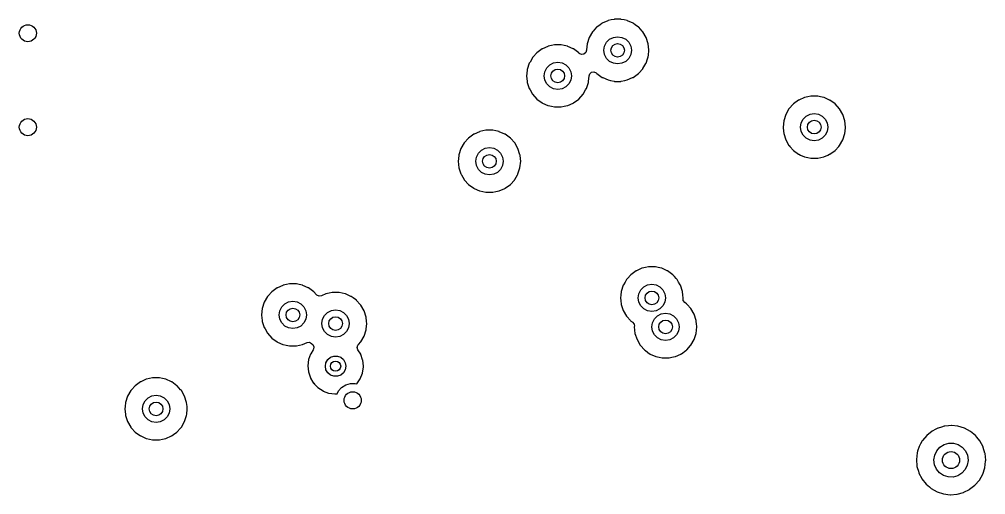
# Model space of a CAD drawing. Extents: x 1.86 to 8.44, y -4.92 to -0.87.
# Drawn here: x 5.522 to 6.634, y -3.623 to -3.074 of the extents above; entities that cross this region are included whole.
import ezdxf

# ---------------------------------------------------------------- set-up
doc = ezdxf.new("R2010")
doc.units = 0
doc.header["$MEASUREMENT"] = 0
doc.layers.add('BLACK', color=7, linetype='CONTINUOUS')

msp = doc.modelspace()

# ---------------------------------------------------------------- linework, layer by layer
at = {"layer": 'BLACK', "linetype": 'CONTINUOUS'}
for p, q in [((6.19047, -3.08067), (6.18656, -3.08351)), ((6.19244, -3.07924), (6.19047, -3.08067)), ((6.19265, -3.07909), (6.19244, -3.07924)), ((6.19244, -3.07924), (6.19244, -3.07924)), ((6.19288, -3.07898), (6.19265, -3.07909)), ((6.19928, -3.07614), (6.19288, -3.07898)), ((6.19288, -3.07898), (6.19288, -3.07898)), ((6.19952, -3.07603), (6.19928, -3.07614)), ((6.19928, -3.07614), (6.19928, -3.07614)), ((6.20321, -3.07525), (6.19952, -3.07603)), ((6.20662, -3.07452), (6.20321, -3.07525)), ((6.20687, -3.07447), (6.20662, -3.07452)), ((6.20662, -3.07452), (6.20662, -3.07452)), ((6.21439, -3.07447), (6.20687, -3.07447)), ((6.21464, -3.07452), (6.21439, -3.07447)), ((6.21805, -3.07525), (6.21464, -3.07452)), ((6.21464, -3.07452), (6.21464, -3.07452)), ((6.22174, -3.07603), (6.21805, -3.07525)), ((6.22198, -3.07614), (6.22174, -3.07603)), ((6.22837, -3.07898), (6.22198, -3.07614)), ((6.22198, -3.07614), (6.22198, -3.07614)), ((6.22861, -3.07909), (6.22837, -3.07898)), ((6.22837, -3.07898), (6.22837, -3.07898)), ((6.22882, -3.07924), (6.22861, -3.07909)), ((6.23079, -3.08067), (6.22882, -3.07924)), ((6.22882, -3.07924), (6.22882, -3.07924)), ((6.23469, -3.08351), (6.23079, -3.08067)), ((6.18153, -3.0891), (6.17777, -3.09561)), ((6.18235, -3.08819), (6.18153, -3.0891)), ((6.18639, -3.0837), (6.18235, -3.08819)), ((6.18656, -3.08351), (6.18639, -3.0837)), ((6.18639, -3.0837), (6.18639, -3.0837)), ((6.23487, -3.0837), (6.23469, -3.08351)), ((6.23891, -3.08819), (6.23487, -3.0837)), ((6.23487, -3.0837), (6.23487, -3.0837)), ((6.23973, -3.0891), (6.23891, -3.08819)), ((6.24349, -3.09561), (6.23973, -3.0891)), ((6.13772, -3.10405), (6.1343, -3.10478)), ((6.13797, -3.104), (6.13772, -3.10405)), ((6.13772, -3.10405), (6.13772, -3.10405)), ((6.14549, -3.104), (6.13797, -3.104)), ((6.14575, -3.10405), (6.14549, -3.104)), ((6.14917, -3.10478), (6.14575, -3.10405)), ((6.14575, -3.10405), (6.14575, -3.10405)), ((6.17542, -3.10302), (6.17515, -3.10567)), ((6.17545, -3.10276), (6.17542, -3.10302)), ((6.17542, -3.10302), (6.17542, -3.10302)), ((6.17777, -3.09561), (6.17545, -3.10276)), ((6.19565, -3.10537), (6.19789, -3.10098)), ((6.19789, -3.10098), (6.20137, -3.0975)), ((6.20137, -3.0975), (6.20576, -3.09526)), ((6.20576, -3.09526), (6.21063, -3.09449)), ((6.21063, -3.09449), (6.2155, -3.09526)), ((6.2155, -3.09526), (6.21989, -3.0975)), ((6.21989, -3.0975), (6.22337, -3.10098)), ((6.22337, -3.10098), (6.22561, -3.10537)), ((6.24581, -3.10276), (6.24349, -3.09561)), ((6.24584, -3.10302), (6.24581, -3.10276)), ((6.24611, -3.10567), (6.24584, -3.10302)), ((6.24584, -3.10302), (6.24584, -3.10302)), ((6.11749, -3.11323), (6.11346, -3.11771)), ((6.11767, -3.11304), (6.11749, -3.11323)), ((6.11749, -3.11323), (6.11749, -3.11323)), ((6.12375, -3.10862), (6.11767, -3.11304)), ((6.12399, -3.10851), (6.12375, -3.10862)), ((6.13038, -3.10567), (6.12399, -3.10851)), ((6.12399, -3.10851), (6.12399, -3.10851)), ((6.13062, -3.10556), (6.13038, -3.10567)), ((6.13038, -3.10567), (6.13038, -3.10567)), ((6.1343, -3.10478), (6.13062, -3.10556)), ((6.15285, -3.10556), (6.14917, -3.10478)), ((6.15308, -3.10567), (6.15285, -3.10556)), ((6.15948, -3.10851), (6.15308, -3.10567)), ((6.15308, -3.10567), (6.15308, -3.10567)), ((6.15971, -3.10862), (6.15948, -3.10851)), ((6.15948, -3.10851), (6.15948, -3.10851)), ((6.1658, -3.11304), (6.15971, -3.10862)), ((6.16605, -3.11331), (6.1658, -3.11304)), ((6.16648, -3.11374), (6.16605, -3.11331)), ((6.16903, -3.1149), (6.16648, -3.11374)), ((6.17179, -3.11451), (6.16903, -3.1149)), ((6.1739, -3.11267), (6.17179, -3.11451)), ((6.17462, -3.11023), (6.1739, -3.11267)), ((6.17467, -3.11024), (6.17462, -3.11023)), ((6.17515, -3.10567), (6.17467, -3.11024)), ((6.19488, -3.11024), (6.19565, -3.10537)), ((6.19565, -3.1151), (6.19488, -3.11024)), ((6.19789, -3.11949), (6.19565, -3.1151)), ((6.22561, -3.1151), (6.22337, -3.11949)), ((6.22561, -3.10537), (6.22638, -3.11024)), ((6.22638, -3.11024), (6.22561, -3.1151)), ((6.24599, -3.11599), (6.24657, -3.11049)), ((6.24659, -3.11024), (6.24611, -3.10567)), ((6.24657, -3.11049), (6.24659, -3.11024)), ((6.10888, -3.12514), (6.10655, -3.13229)), ((6.10969, -3.12374), (6.10888, -3.12514)), ((6.11165, -3.12034), (6.10969, -3.12374)), ((6.11264, -3.11862), (6.11165, -3.12034)), ((6.11346, -3.11771), (6.11264, -3.11862)), ((6.13248, -3.12702), (6.13687, -3.12479)), ((6.13687, -3.12479), (6.14173, -3.12402)), ((6.14173, -3.12402), (6.1466, -3.12479)), ((6.1466, -3.12479), (6.15099, -3.12702)), ((6.20137, -3.12298), (6.19789, -3.11949)), ((6.20576, -3.12521), (6.20137, -3.12298)), ((6.21063, -3.12598), (6.20576, -3.12521)), ((6.2155, -3.12521), (6.21063, -3.12598)), ((6.21989, -3.12298), (6.2155, -3.12521)), ((6.22337, -3.11949), (6.21989, -3.12298)), ((6.23973, -3.13138), (6.24319, -3.12538)), ((6.24319, -3.12538), (6.24336, -3.12509)), ((6.24336, -3.12509), (6.24349, -3.12486)), ((6.24336, -3.12509), (6.24336, -3.12509)), ((6.24349, -3.12486), (6.24504, -3.12008)), ((6.24504, -3.12008), (6.24581, -3.11771)), ((6.24581, -3.11771), (6.24599, -3.11599)), ((6.10608, -3.13677), (6.10577, -3.13976)), ((6.10653, -3.13254), (6.10608, -3.13677)), ((6.10655, -3.13229), (6.10653, -3.13254)), ((6.10653, -3.13254), (6.10653, -3.13254)), ((6.12598, -3.13976), (6.12676, -3.1349)), ((6.12676, -3.1349), (6.12899, -3.13051)), ((6.12899, -3.13051), (6.13248, -3.12702)), ((6.15099, -3.12702), (6.15447, -3.13051)), ((6.15447, -3.13051), (6.15671, -3.1349)), ((6.15671, -3.1349), (6.15748, -3.13976)), ((6.17774, -3.13977), (6.17846, -3.13733)), ((6.17846, -3.13733), (6.18057, -3.13549)), ((6.18057, -3.13549), (6.18334, -3.1351)), ((6.18334, -3.1351), (6.18588, -3.13626)), ((6.18588, -3.13626), (6.18632, -3.13669)), ((6.18632, -3.13669), (6.18656, -3.13696)), ((6.18656, -3.13696), (6.19265, -3.14138)), ((6.22861, -3.14138), (6.23469, -3.13696)), ((6.23469, -3.13696), (6.23494, -3.13669)), ((6.23494, -3.13669), (6.23955, -3.13157)), ((6.23955, -3.13157), (6.23973, -3.13138)), ((6.23955, -3.13157), (6.23955, -3.13157)), ((6.10577, -3.13976), (6.10579, -3.14002)), ((6.10579, -3.14002), (6.10642, -3.14595)), ((6.10642, -3.14595), (6.10655, -3.14724)), ((6.10655, -3.14724), (6.10888, -3.15439)), ((6.12676, -3.14463), (6.12598, -3.13976)), ((6.12899, -3.14902), (6.12676, -3.14463)), ((6.13248, -3.1525), (6.12899, -3.14902)), ((6.15447, -3.14902), (6.15099, -3.1525)), ((6.15671, -3.14463), (6.15447, -3.14902)), ((6.15748, -3.13976), (6.15671, -3.14463)), ((6.17459, -3.15439), (6.17691, -3.14724)), ((6.17691, -3.14724), (6.17705, -3.14595)), ((6.17705, -3.14595), (6.17767, -3.14002)), ((6.17767, -3.14002), (6.1777, -3.13976)), ((6.1777, -3.13976), (6.17774, -3.13977)), ((6.19265, -3.14138), (6.19288, -3.14149)), ((6.19288, -3.14149), (6.19288, -3.14149)), ((6.19288, -3.14149), (6.1935, -3.14176)), ((6.1935, -3.14176), (6.19952, -3.14444)), ((6.19952, -3.14444), (6.20247, -3.14507)), ((6.20247, -3.14507), (6.20662, -3.14595)), ((6.20662, -3.14595), (6.20662, -3.14595)), ((6.20662, -3.14595), (6.20687, -3.146)), ((6.20687, -3.146), (6.21439, -3.146)), ((6.21439, -3.146), (6.21464, -3.14595)), ((6.21464, -3.14595), (6.21879, -3.14507)), ((6.21464, -3.14595), (6.21464, -3.14595)), ((6.21879, -3.14507), (6.22174, -3.14444)), ((6.22174, -3.14444), (6.22776, -3.14176)), ((6.22776, -3.14176), (6.22837, -3.14149)), ((6.22837, -3.14149), (6.22861, -3.14138)), ((6.22837, -3.14149), (6.22837, -3.14149)), ((6.10888, -3.15439), (6.10901, -3.15462)), ((6.10901, -3.15462), (6.10901, -3.15462)), ((6.10901, -3.15462), (6.10972, -3.15585)), ((6.10972, -3.15585), (6.11264, -3.1609)), ((6.13687, -3.15474), (6.13248, -3.1525)), ((6.14173, -3.15551), (6.13687, -3.15474)), ((6.1466, -3.15474), (6.14173, -3.15551)), ((6.15099, -3.1525), (6.1466, -3.15474)), ((6.17083, -3.1609), (6.17375, -3.15585)), ((6.17375, -3.15585), (6.17446, -3.15462)), ((6.17446, -3.15462), (6.17459, -3.15439)), ((6.17446, -3.15462), (6.17446, -3.15462)), ((6.11264, -3.1609), (6.11767, -3.16649)), ((6.11767, -3.16649), (6.12375, -3.17091)), ((6.12375, -3.17091), (6.12399, -3.17102)), ((6.12399, -3.17102), (6.12399, -3.17102)), ((6.12399, -3.17102), (6.13031, -3.17383)), ((6.15316, -3.17383), (6.15948, -3.17102)), ((6.15948, -3.17102), (6.15971, -3.17091)), ((6.15948, -3.17102), (6.15948, -3.17102)), ((6.15971, -3.17091), (6.1658, -3.16649)), ((6.1658, -3.16649), (6.17083, -3.1609)), ((6.41903, -3.16767), (6.41294, -3.17209)), ((6.41926, -3.16757), (6.41903, -3.16767)), ((6.42566, -3.16472), (6.41926, -3.16757)), ((6.41926, -3.16757), (6.41926, -3.16757)), ((6.42589, -3.16461), (6.42566, -3.16472)), ((6.42566, -3.16472), (6.42566, -3.16472)), ((6.42972, -3.1638), (6.42589, -3.16461)), ((6.43299, -3.16311), (6.42972, -3.1638)), ((6.43325, -3.16305), (6.43299, -3.16311)), ((6.43299, -3.16311), (6.43299, -3.16311)), ((6.44077, -3.16305), (6.43325, -3.16305)), ((6.44102, -3.16311), (6.44077, -3.16305)), ((6.44429, -3.1638), (6.44102, -3.16311)), ((6.44102, -3.16311), (6.44102, -3.16311)), ((6.44812, -3.16461), (6.44429, -3.1638)), ((6.44836, -3.16472), (6.44812, -3.16461)), ((6.45475, -3.16757), (6.44836, -3.16472)), ((6.44836, -3.16472), (6.44836, -3.16472)), ((6.45499, -3.16767), (6.45475, -3.16757)), ((6.45475, -3.16757), (6.45475, -3.16757)), ((6.46107, -3.17209), (6.45499, -3.16767)), ((6.13031, -3.17383), (6.13062, -3.17397)), ((6.13062, -3.17397), (6.1343, -3.17475)), ((6.1343, -3.17475), (6.13772, -3.17548)), ((6.13772, -3.17548), (6.13772, -3.17548)), ((6.13772, -3.17548), (6.13797, -3.17553)), ((6.13797, -3.17553), (6.14549, -3.17553)), ((6.14549, -3.17553), (6.14575, -3.17548)), ((6.14575, -3.17548), (6.14917, -3.17475)), ((6.14575, -3.17548), (6.14575, -3.17548)), ((6.14917, -3.17475), (6.15285, -3.17397)), ((6.15285, -3.17397), (6.15316, -3.17383)), ((6.40791, -3.17768), (6.40415, -3.18419)), ((6.41294, -3.17209), (6.40791, -3.17768)), ((6.4661, -3.17768), (6.46107, -3.17209)), ((6.46986, -3.18419), (6.4661, -3.17768)), ((6.40183, -3.19134), (6.40104, -3.19882)), ((6.40415, -3.18419), (6.40183, -3.19134)), ((6.42203, -3.19395), (6.42427, -3.18956)), ((6.42427, -3.18956), (6.42775, -3.18608)), ((6.42775, -3.18608), (6.43214, -3.18384)), ((6.43214, -3.18384), (6.43701, -3.18307)), ((6.43701, -3.18307), (6.44187, -3.18384)), ((6.44187, -3.18384), (6.44626, -3.18608)), ((6.44626, -3.18608), (6.44975, -3.18956)), ((6.44975, -3.18956), (6.45199, -3.19395)), ((6.47219, -3.19134), (6.46986, -3.18419)), ((6.47297, -3.19882), (6.47219, -3.19134)), ((6.05164, -3.20409), (6.04525, -3.20694)), ((6.05188, -3.20398), (6.05164, -3.20409)), ((6.05164, -3.20409), (6.05164, -3.20409)), ((6.05556, -3.2032), (6.05188, -3.20398)), ((6.05898, -3.20248), (6.05556, -3.2032)), ((6.05923, -3.20242), (6.05898, -3.20248)), ((6.05898, -3.20248), (6.05898, -3.20248)), ((6.06675, -3.20242), (6.05923, -3.20242)), ((6.06701, -3.20248), (6.06675, -3.20242)), ((6.07043, -3.2032), (6.06701, -3.20248)), ((6.06701, -3.20248), (6.06701, -3.20248)), ((6.07411, -3.20398), (6.07043, -3.2032)), ((6.07434, -3.20409), (6.07411, -3.20398)), ((6.08074, -3.20694), (6.07434, -3.20409)), ((6.07434, -3.20409), (6.07434, -3.20409)), ((6.40104, -3.19882), (6.40107, -3.19908)), ((6.40107, -3.19908), (6.40154, -3.20358)), ((6.40154, -3.20358), (6.40183, -3.2063)), ((6.42126, -3.19882), (6.42203, -3.19395)), ((6.42203, -3.20369), (6.42126, -3.19882)), ((6.42427, -3.20808), (6.42203, -3.20369)), ((6.45199, -3.20369), (6.44975, -3.20808)), ((6.45199, -3.19395), (6.45276, -3.19882)), ((6.45276, -3.19882), (6.45199, -3.20369)), ((6.47219, -3.2063), (6.47247, -3.20358)), ((6.47247, -3.20358), (6.47295, -3.19908)), ((6.47295, -3.19908), (6.47297, -3.19882)), ((6.03893, -3.21146), (6.0339, -3.21705)), ((6.04501, -3.20704), (6.03893, -3.21146)), ((6.04525, -3.20694), (6.04501, -3.20704)), ((6.04525, -3.20694), (6.04525, -3.20694)), ((6.08097, -3.20704), (6.08074, -3.20694)), ((6.08074, -3.20694), (6.08074, -3.20694)), ((6.08706, -3.21146), (6.08097, -3.20704)), ((6.09209, -3.21705), (6.08706, -3.21146)), ((6.40183, -3.2063), (6.40415, -3.21345)), ((6.40415, -3.21345), (6.40791, -3.21996)), ((6.42775, -3.21156), (6.42427, -3.20808)), ((6.43214, -3.2138), (6.42775, -3.21156)), ((6.43701, -3.21457), (6.43214, -3.2138)), ((6.44187, -3.2138), (6.43701, -3.21457)), ((6.44626, -3.21156), (6.44187, -3.2138)), ((6.44975, -3.20808), (6.44626, -3.21156)), ((6.4661, -3.21996), (6.46986, -3.21345)), ((6.46986, -3.21345), (6.47219, -3.2063)), ((6.03014, -3.22356), (6.02781, -3.23071)), ((6.0339, -3.21705), (6.03014, -3.22356)), ((6.05025, -3.22893), (6.05374, -3.22545)), ((6.05374, -3.22545), (6.05813, -3.22321)), ((6.05813, -3.22321), (6.06299, -3.22244)), ((6.06299, -3.22244), (6.06786, -3.22321)), ((6.06786, -3.22321), (6.07225, -3.22545)), ((6.07225, -3.22545), (6.07573, -3.22893)), ((6.09585, -3.22356), (6.09209, -3.21705)), ((6.09817, -3.23071), (6.09585, -3.22356)), ((6.40791, -3.21996), (6.40809, -3.22015)), ((6.40809, -3.22015), (6.40809, -3.22015)), ((6.40809, -3.22015), (6.40884, -3.22099)), ((6.40884, -3.22099), (6.41294, -3.22555)), ((6.41294, -3.22555), (6.41903, -3.22997)), ((6.45499, -3.22997), (6.46107, -3.22555)), ((6.46107, -3.22555), (6.46518, -3.22099)), ((6.46518, -3.22099), (6.46593, -3.22015)), ((6.46593, -3.22015), (6.4661, -3.21996)), ((6.46593, -3.22015), (6.46593, -3.22015)), ((6.02733, -3.23527), (6.02703, -3.23819)), ((6.02779, -3.23097), (6.02733, -3.23527)), ((6.02781, -3.23071), (6.02779, -3.23097)), ((6.02779, -3.23097), (6.02779, -3.23097)), ((6.04724, -3.23819), (6.04801, -3.23332)), ((6.04801, -3.23332), (6.05025, -3.22893)), ((6.07573, -3.22893), (6.07797, -3.23332)), ((6.07797, -3.23332), (6.07874, -3.23819)), ((6.0982, -3.23097), (6.09817, -3.23071)), ((6.09865, -3.23527), (6.0982, -3.23097)), ((6.0982, -3.23097), (6.0982, -3.23097)), ((6.09896, -3.23819), (6.09865, -3.23527)), ((6.41903, -3.22997), (6.41926, -3.23007)), ((6.41926, -3.23007), (6.41926, -3.23007)), ((6.41926, -3.23007), (6.42128, -3.23097)), ((6.42128, -3.23097), (6.42589, -3.23302)), ((6.42589, -3.23302), (6.42957, -3.2338)), ((6.42957, -3.2338), (6.43299, -3.23453)), ((6.43299, -3.23453), (6.43299, -3.23453)), ((6.43299, -3.23453), (6.43325, -3.23459)), ((6.43325, -3.23459), (6.44077, -3.23459)), ((6.44077, -3.23459), (6.44102, -3.23453)), ((6.44102, -3.23453), (6.44444, -3.2338)), ((6.44102, -3.23453), (6.44102, -3.23453)), ((6.44444, -3.2338), (6.44812, -3.23302)), ((6.44812, -3.23302), (6.45273, -3.23097)), ((6.45273, -3.23097), (6.45475, -3.23007)), ((6.45475, -3.23007), (6.45499, -3.22997)), ((6.45475, -3.23007), (6.45475, -3.23007)), ((6.02703, -3.23819), (6.02781, -3.24567)), ((6.02781, -3.24567), (6.03014, -3.25282)), ((6.04801, -3.24306), (6.04724, -3.23819)), ((6.05025, -3.24745), (6.04801, -3.24306)), ((6.05374, -3.25093), (6.05025, -3.24745)), ((6.07573, -3.24745), (6.07225, -3.25093)), ((6.07797, -3.24306), (6.07573, -3.24745)), ((6.07874, -3.23819), (6.07797, -3.24306)), ((6.09585, -3.25282), (6.09817, -3.24567)), ((6.09817, -3.24567), (6.09896, -3.23819)), ((6.03014, -3.25282), (6.03027, -3.25304)), ((6.03027, -3.25304), (6.03027, -3.25304)), ((6.03027, -3.25304), (6.03074, -3.25386)), ((6.03074, -3.25386), (6.0339, -3.25933)), ((6.0339, -3.25933), (6.03407, -3.25952)), ((6.03407, -3.25952), (6.03407, -3.25952)), ((6.03407, -3.25952), (6.03428, -3.25975)), ((6.03428, -3.25975), (6.03893, -3.26492)), ((6.05813, -3.25317), (6.05374, -3.25093)), ((6.06299, -3.25394), (6.05813, -3.25317)), ((6.06786, -3.25317), (6.06299, -3.25394)), ((6.07225, -3.25093), (6.06786, -3.25317)), ((6.08706, -3.26492), (6.09171, -3.25975)), ((6.09171, -3.25975), (6.09191, -3.25952)), ((6.09191, -3.25952), (6.09209, -3.25933)), ((6.09191, -3.25952), (6.09191, -3.25952)), ((6.09209, -3.25933), (6.09524, -3.25386)), ((6.09524, -3.25386), (6.09572, -3.25304)), ((6.09572, -3.25304), (6.09585, -3.25282)), ((6.09572, -3.25304), (6.09572, -3.25304)), ((6.03893, -3.26492), (6.04501, -3.26934)), ((6.04501, -3.26934), (6.04525, -3.26944)), ((6.04525, -3.26944), (6.04525, -3.26944)), ((6.04525, -3.26944), (6.05164, -3.27229)), ((6.07434, -3.27229), (6.08074, -3.26944)), ((6.08074, -3.26944), (6.08097, -3.26934)), ((6.08074, -3.26944), (6.08074, -3.26944)), ((6.08097, -3.26934), (6.08706, -3.26492)), ((6.05164, -3.27229), (6.05188, -3.27239)), ((6.05188, -3.27239), (6.05556, -3.27318)), ((6.05556, -3.27318), (6.05898, -3.2739)), ((6.05898, -3.2739), (6.05898, -3.2739)), ((6.05898, -3.2739), (6.05923, -3.27396)), ((6.05923, -3.27396), (6.06675, -3.27396)), ((6.06675, -3.27396), (6.06701, -3.2739)), ((6.06701, -3.2739), (6.07043, -3.27318)), ((6.06701, -3.2739), (6.06701, -3.2739)), ((6.07043, -3.27318), (6.07411, -3.27239)), ((6.07411, -3.27239), (6.07434, -3.27229)), ((6.24599, -3.35996), (6.24276, -3.36064)), ((6.24624, -3.3599), (6.24599, -3.35996)), ((6.24599, -3.35996), (6.24599, -3.35996)), ((6.25376, -3.3599), (6.24624, -3.3599)), ((6.25401, -3.35996), (6.25376, -3.3599)), ((6.25724, -3.36064), (6.25401, -3.35996)), ((6.25401, -3.35996), (6.25401, -3.35996)), ((6.22576, -3.36914), (6.22198, -3.37334)), ((6.22593, -3.36894), (6.22576, -3.36914)), ((6.22576, -3.36914), (6.22576, -3.36914)), ((6.23202, -3.36452), (6.22593, -3.36894)), ((6.23225, -3.36442), (6.23202, -3.36452)), ((6.23226, -3.36442), (6.23225, -3.36442)), ((6.23865, -3.36157), (6.23226, -3.36442)), ((6.23889, -3.36146), (6.23865, -3.36157)), ((6.23865, -3.36157), (6.23865, -3.36157)), ((6.24276, -3.36064), (6.23889, -3.36146)), ((6.26111, -3.36146), (6.25724, -3.36064)), ((6.26135, -3.36157), (6.26111, -3.36146)), ((6.26774, -3.36442), (6.26135, -3.36157)), ((6.26135, -3.36157), (6.26135, -3.36157)), ((6.26775, -3.36442), (6.26774, -3.36442)), ((6.26798, -3.36452), (6.26775, -3.36442)), ((6.27407, -3.36894), (6.26798, -3.36452)), ((6.27424, -3.36914), (6.27407, -3.36894)), ((6.27599, -3.37108), (6.27424, -3.36914)), ((6.27424, -3.36914), (6.27424, -3.36914)), ((6.27802, -3.37334), (6.27599, -3.37108)), ((5.82526, -3.38126), (5.81887, -3.3841)), ((5.8255, -3.38115), (5.82526, -3.38126)), ((5.82526, -3.38126), (5.82526, -3.38126)), ((5.82918, -3.38037), (5.8255, -3.38115)), ((5.8326, -3.37964), (5.82918, -3.38037)), ((5.83285, -3.37959), (5.8326, -3.37964)), ((5.8326, -3.37964), (5.8326, -3.37964)), ((5.84037, -3.37959), (5.83285, -3.37959)), ((5.84063, -3.37964), (5.84037, -3.37959)), ((5.84405, -3.38037), (5.84063, -3.37964)), ((5.84063, -3.37964), (5.84063, -3.37964)), ((5.84773, -3.38115), (5.84405, -3.38037)), ((5.84797, -3.38126), (5.84773, -3.38115)), ((5.85436, -3.3841), (5.84797, -3.38126)), ((5.84797, -3.38126), (5.84797, -3.38126)), ((6.21714, -3.38104), (6.21482, -3.38819)), ((6.21742, -3.38056), (6.21714, -3.38104)), ((6.21917, -3.37754), (6.21742, -3.38056)), ((6.2209, -3.37453), (6.21917, -3.37754)), ((6.22198, -3.37334), (6.2209, -3.37453)), ((6.24074, -3.38293), (6.24513, -3.38069)), ((6.24513, -3.38069), (6.25, -3.37992)), ((6.25, -3.37992), (6.25487, -3.38069)), ((6.25487, -3.38069), (6.25926, -3.38293)), ((6.2791, -3.37453), (6.27802, -3.37334)), ((6.28083, -3.37754), (6.2791, -3.37453)), ((6.28258, -3.38056), (6.28083, -3.37754)), ((6.28286, -3.38104), (6.28258, -3.38056)), ((6.28518, -3.38819), (6.28286, -3.38104)), ((5.80834, -3.3933), (5.80752, -3.39421)), ((5.81238, -3.38882), (5.80834, -3.3933)), ((5.81255, -3.38863), (5.81238, -3.38882)), ((5.81238, -3.38882), (5.81238, -3.38882)), ((5.81863, -3.38421), (5.81255, -3.38863)), ((5.81887, -3.3841), (5.81863, -3.38421)), ((5.81887, -3.3841), (5.81887, -3.3841)), ((5.8546, -3.38421), (5.85436, -3.3841)), ((5.85436, -3.3841), (5.85436, -3.3841)), ((5.86068, -3.38863), (5.8546, -3.38421)), ((5.8638, -3.3921), (5.86068, -3.38863)), ((5.86421, -3.3925), (5.8638, -3.3921)), ((5.86674, -3.39368), (5.86421, -3.3925)), ((5.86951, -3.39331), (5.86674, -3.39368)), ((5.87471, -3.39099), (5.86951, -3.39331)), ((5.87839, -3.39021), (5.87471, -3.39099)), ((5.88181, -3.38948), (5.87839, -3.39021)), ((5.88207, -3.38943), (5.88181, -3.38948)), ((5.88181, -3.38948), (5.88181, -3.38948)), ((5.88959, -3.38943), (5.88207, -3.38943)), ((5.88984, -3.38948), (5.88959, -3.38943)), ((5.89326, -3.39021), (5.88984, -3.38948)), ((5.88984, -3.38948), (5.88984, -3.38948)), ((5.89694, -3.39099), (5.89326, -3.39021)), ((5.89718, -3.3911), (5.89694, -3.39099)), ((5.90357, -3.39394), (5.89718, -3.3911)), ((5.89718, -3.3911), (5.89718, -3.3911)), ((6.21437, -3.3925), (6.21404, -3.39567)), ((6.21479, -3.38845), (6.21437, -3.3925)), ((6.21482, -3.38819), (6.21479, -3.38845)), ((6.21479, -3.38845), (6.21479, -3.38845)), ((6.23425, -3.39567), (6.23502, -3.3908)), ((6.23502, -3.3908), (6.23726, -3.38641)), ((6.23726, -3.38641), (6.24074, -3.38293)), ((6.25926, -3.38293), (6.26274, -3.38641)), ((6.26274, -3.38641), (6.26498, -3.3908)), ((6.26498, -3.3908), (6.26575, -3.39567)), ((6.28521, -3.38845), (6.28518, -3.38819)), ((6.28563, -3.3925), (6.28521, -3.38845)), ((6.28521, -3.38845), (6.28521, -3.38845)), ((6.28596, -3.39567), (6.28563, -3.3925)), ((5.80376, -3.40073), (5.80144, -3.40788)), ((5.80752, -3.39421), (5.80376, -3.40073)), ((5.82387, -3.4061), (5.82736, -3.40261)), ((5.82736, -3.40261), (5.83175, -3.40038)), ((5.83175, -3.40038), (5.83661, -3.39961)), ((5.83661, -3.39961), (5.84148, -3.40038)), ((5.84148, -3.40038), (5.84587, -3.40261)), ((5.84587, -3.40261), (5.84935, -3.4061)), ((5.90381, -3.39405), (5.90357, -3.39394)), ((5.90357, -3.39394), (5.90357, -3.39394)), ((5.90604, -3.39567), (5.90381, -3.39405)), ((5.90989, -3.39847), (5.90604, -3.39567)), ((5.91007, -3.39866), (5.90989, -3.39847)), ((5.9141, -3.40315), (5.91007, -3.39866)), ((5.91007, -3.39866), (5.91007, -3.39866)), ((5.91492, -3.40406), (5.9141, -3.40315)), ((5.91868, -3.41057), (5.91492, -3.40406)), ((6.21404, -3.39567), (6.21406, -3.39593)), ((6.21406, -3.39593), (6.21435, -3.39866)), ((6.21406, -3.39593), (6.21406, -3.39593)), ((6.21435, -3.39866), (6.21482, -3.40315)), ((6.21482, -3.40315), (6.21714, -3.4103)), ((6.23502, -3.40054), (6.23425, -3.39567)), ((6.23726, -3.40493), (6.23502, -3.40054)), ((6.24074, -3.40841), (6.23726, -3.40493)), ((6.26274, -3.40493), (6.25926, -3.40841)), ((6.26498, -3.40054), (6.26274, -3.40493)), ((6.26575, -3.39567), (6.26498, -3.40054)), ((6.28588, -3.39645), (6.28594, -3.39593)), ((6.28619, -3.39877), (6.28588, -3.39645)), ((6.28594, -3.39593), (6.28596, -3.39567)), ((6.2879, -3.40098), (6.28619, -3.39877)), ((6.28983, -3.40239), (6.2879, -3.40098)), ((6.29001, -3.40258), (6.28983, -3.40239)), ((6.29052, -3.40315), (6.29001, -3.40258)), ((6.29001, -3.40258), (6.29001, -3.40258)), ((6.29486, -3.40797), (6.29052, -3.40315)), ((5.80144, -3.40788), (5.80065, -3.41535)), ((5.80065, -3.41535), (5.80068, -3.41561)), ((5.80068, -3.41561), (5.80131, -3.42164)), ((5.82087, -3.41535), (5.82164, -3.41049)), ((5.82164, -3.42022), (5.82087, -3.41535)), ((5.82164, -3.41049), (5.82387, -3.4061)), ((5.84935, -3.4061), (5.85159, -3.41049)), ((5.85159, -3.41049), (5.85236, -3.41535)), ((5.85236, -3.41535), (5.85159, -3.42022)), ((5.87085, -3.42033), (5.87309, -3.41594)), ((5.87309, -3.41594), (5.87657, -3.41246)), ((5.87657, -3.41246), (5.88096, -3.41022)), ((5.88096, -3.41022), (5.88583, -3.40945)), ((5.88583, -3.40945), (5.89069, -3.41022)), ((5.89069, -3.41022), (5.89508, -3.41246)), ((5.89508, -3.41246), (5.89857, -3.41594)), ((5.89857, -3.41594), (5.9008, -3.42033)), ((5.92101, -3.41772), (5.91868, -3.41057)), ((6.21714, -3.4103), (6.2209, -3.41681)), ((6.24513, -3.41065), (6.24074, -3.40841)), ((6.25, -3.41142), (6.24513, -3.41065)), ((6.25487, -3.41065), (6.25, -3.41142)), ((6.25926, -3.40841), (6.25487, -3.41065)), ((6.25651, -3.41637), (6.2609, -3.41414)), ((6.2609, -3.41414), (6.26577, -3.41337)), ((6.26577, -3.41337), (6.27063, -3.41414)), ((6.27063, -3.41414), (6.27502, -3.41637)), ((6.29862, -3.41449), (6.29486, -3.40797)), ((6.30095, -3.42164), (6.29862, -3.41449)), ((5.80131, -3.42164), (5.80144, -3.42283)), ((5.80144, -3.42283), (5.80376, -3.42998)), ((5.82387, -3.42461), (5.82164, -3.42022)), ((5.82736, -3.42809), (5.82387, -3.42461)), ((5.84935, -3.42461), (5.84587, -3.42809)), ((5.85159, -3.42022), (5.84935, -3.42461)), ((5.87008, -3.4252), (5.87085, -3.42033)), ((5.87085, -3.43006), (5.87008, -3.4252)), ((5.9008, -3.42033), (5.90157, -3.4252)), ((5.90157, -3.4252), (5.9008, -3.43006)), ((5.92103, -3.41798), (5.92101, -3.41772)), ((5.92154, -3.42283), (5.92103, -3.41798)), ((5.92103, -3.41798), (5.92103, -3.41798)), ((5.92114, -3.43138), (5.92176, -3.42546)), ((5.92179, -3.4252), (5.92154, -3.42283)), ((5.92176, -3.42546), (5.92179, -3.4252)), ((6.2209, -3.41681), (6.22108, -3.417)), ((6.22108, -3.417), (6.22108, -3.417)), ((6.22108, -3.417), (6.22548, -3.4219)), ((6.22548, -3.4219), (6.22593, -3.4224)), ((6.22593, -3.4224), (6.22725, -3.42335)), ((6.22725, -3.42335), (6.22787, -3.4238)), ((6.22787, -3.4238), (6.22957, -3.42601)), ((6.22957, -3.42601), (6.22989, -3.42833)), ((6.25002, -3.42911), (6.25079, -3.42425)), ((6.25079, -3.42425), (6.25303, -3.41986)), ((6.25303, -3.41986), (6.25651, -3.41637)), ((6.27502, -3.41637), (6.27851, -3.41986)), ((6.27851, -3.41986), (6.28074, -3.42425)), ((6.28074, -3.42425), (6.28152, -3.42911)), ((6.30097, -3.4219), (6.30095, -3.42164)), ((6.3011, -3.42308), (6.30097, -3.4219)), ((6.30097, -3.4219), (6.30097, -3.4219)), ((6.30132, -3.4252), (6.3011, -3.42308)), ((6.30173, -3.42911), (6.30132, -3.4252)), ((5.80376, -3.42998), (5.80389, -3.43021)), ((5.80389, -3.43021), (5.80389, -3.43021)), ((5.80389, -3.43021), (5.8046, -3.43144)), ((5.8046, -3.43144), (5.80752, -3.43649)), ((5.80752, -3.43649), (5.81255, -3.44208)), ((5.83175, -3.43033), (5.82736, -3.42809)), ((5.83661, -3.4311), (5.83175, -3.43033)), ((5.84148, -3.43033), (5.83661, -3.4311)), ((5.84587, -3.42809), (5.84148, -3.43033)), ((5.87309, -3.43445), (5.87085, -3.43006)), ((5.87657, -3.43794), (5.87309, -3.43445)), ((5.88096, -3.44017), (5.87657, -3.43794)), ((5.89508, -3.43794), (5.89069, -3.44017)), ((5.89857, -3.43445), (5.89508, -3.43794)), ((5.9008, -3.43006), (5.89857, -3.43445)), ((5.91868, -3.43983), (5.92101, -3.43267)), ((5.92101, -3.43267), (5.92114, -3.43138)), ((6.22989, -3.42833), (6.2298, -3.42911)), ((6.2298, -3.42911), (6.23059, -3.43659)), ((6.23059, -3.43659), (6.23291, -3.44374)), ((6.25079, -3.43398), (6.25002, -3.42911)), ((6.25303, -3.43837), (6.25079, -3.43398)), ((6.28074, -3.43398), (6.27851, -3.43837)), ((6.28152, -3.42911), (6.28074, -3.43398)), ((6.29862, -3.44374), (6.30095, -3.43659)), ((6.30095, -3.43659), (6.30173, -3.42911)), ((5.81255, -3.44208), (5.81863, -3.4465)), ((5.81863, -3.4465), (5.81887, -3.44661)), ((5.81887, -3.44661), (5.81887, -3.44661)), ((5.81887, -3.44661), (5.82526, -3.44945)), ((5.82526, -3.44945), (5.8255, -3.44956)), ((5.84773, -3.44956), (5.85293, -3.44724)), ((5.85293, -3.44724), (5.8557, -3.44687)), ((5.8557, -3.44687), (5.85823, -3.44806)), ((5.85823, -3.44806), (5.85864, -3.44845)), ((5.85864, -3.44845), (5.85962, -3.44955)), ((5.88583, -3.44094), (5.88096, -3.44017)), ((5.89069, -3.44017), (5.88583, -3.44094)), ((5.91205, -3.44953), (5.91492, -3.44634)), ((5.91492, -3.44634), (5.91868, -3.43983)), ((6.23291, -3.44374), (6.23667, -3.45025)), ((6.25651, -3.44185), (6.25303, -3.43837)), ((6.2609, -3.44409), (6.25651, -3.44185)), ((6.26577, -3.44486), (6.2609, -3.44409)), ((6.27063, -3.44409), (6.26577, -3.44486)), ((6.27502, -3.44185), (6.27063, -3.44409)), ((6.27851, -3.43837), (6.27502, -3.44185)), ((6.29486, -3.45025), (6.29862, -3.44374)), ((5.8255, -3.44956), (5.82877, -3.45025)), ((5.82877, -3.45025), (5.8326, -3.45107)), ((5.8326, -3.45107), (5.8326, -3.45107)), ((5.8326, -3.45107), (5.83285, -3.45112)), ((5.83285, -3.45112), (5.84037, -3.45112)), ((5.84037, -3.45112), (5.84063, -3.45107)), ((5.84063, -3.45107), (5.84446, -3.45025)), ((5.84063, -3.45107), (5.84063, -3.45107)), ((5.84446, -3.45025), (5.84773, -3.44956)), ((5.85704, -3.46043), (5.8548, -3.46659)), ((5.85714, -3.46017), (5.85704, -3.46043)), ((5.85704, -3.46043), (5.85704, -3.46043)), ((5.86011, -3.45556), (5.85714, -3.46017)), ((5.85962, -3.44955), (5.86083, -3.45207)), ((5.86049, -3.45484), (5.86011, -3.45556)), ((5.86083, -3.45207), (5.86049, -3.45484)), ((5.91078, -3.45278), (5.9116, -3.45011)), ((5.91153, -3.45547), (5.91078, -3.45278)), ((5.91471, -3.46057), (5.91153, -3.45547)), ((5.9116, -3.45011), (5.91205, -3.44953)), ((5.91481, -3.46083), (5.91471, -3.46057)), ((6.23667, -3.45025), (6.23685, -3.45045)), ((6.23685, -3.45045), (6.23685, -3.45045)), ((6.23685, -3.45045), (6.24145, -3.45556)), ((6.24145, -3.45556), (6.2417, -3.45584)), ((6.2417, -3.45584), (6.24254, -3.45645)), ((6.24254, -3.45645), (6.24742, -3.46)), ((6.24742, -3.46), (6.24779, -3.46026)), ((6.24779, -3.46026), (6.24802, -3.46037)), ((6.24802, -3.46037), (6.24802, -3.46037)), ((6.24802, -3.46037), (6.25442, -3.46321)), ((6.27712, -3.46321), (6.28351, -3.46037)), ((6.28351, -3.46037), (6.28375, -3.46026)), ((6.28351, -3.46037), (6.28351, -3.46037)), ((6.28375, -3.46026), (6.28411, -3.46)), ((6.28411, -3.46), (6.289, -3.45645)), ((6.289, -3.45645), (6.28983, -3.45584)), ((6.28983, -3.45584), (6.29009, -3.45556)), ((6.29009, -3.45556), (6.29469, -3.45045)), ((6.29469, -3.45045), (6.29486, -3.45025)), ((6.29469, -3.45045), (6.29469, -3.45045)), ((5.85469, -3.46688), (5.8538, -3.47396)), ((5.8548, -3.46659), (5.85469, -3.46688)), ((5.87402, -3.47441), (5.87473, -3.47037)), ((5.87473, -3.47037), (5.87678, -3.46682)), ((5.87678, -3.46682), (5.87992, -3.46418)), ((5.87992, -3.46418), (5.88378, -3.46278)), ((5.88378, -3.46278), (5.88788, -3.46278)), ((5.88788, -3.46278), (5.89173, -3.46418)), ((5.89173, -3.46418), (5.89487, -3.46682)), ((5.89487, -3.46682), (5.89693, -3.47037)), ((5.89693, -3.47037), (5.89764, -3.47441)), ((5.91693, -3.46693), (5.91481, -3.46083)), ((5.91481, -3.46083), (5.91481, -3.46083)), ((5.91706, -3.46731), (5.91693, -3.46693)), ((5.91786, -3.47441), (5.91706, -3.46731)), ((6.25442, -3.46321), (6.25465, -3.46332)), ((6.25465, -3.46332), (6.25833, -3.4641)), ((6.25833, -3.4641), (6.26175, -3.46483)), ((6.26175, -3.46483), (6.26175, -3.46483)), ((6.26175, -3.46483), (6.26201, -3.46488)), ((6.26201, -3.46488), (6.26953, -3.46488)), ((6.26953, -3.46488), (6.26978, -3.46483)), ((6.26978, -3.46483), (6.2732, -3.4641)), ((6.26978, -3.46483), (6.26978, -3.46483)), ((6.2732, -3.4641), (6.27688, -3.46332)), ((6.27688, -3.46332), (6.27712, -3.46321)), ((5.8538, -3.47396), (5.85449, -3.48107)), ((5.85449, -3.48107), (5.85675, -3.48785)), ((5.87473, -3.47845), (5.87402, -3.47441)), ((5.87678, -3.482), (5.87473, -3.47845)), ((5.87992, -3.48464), (5.87678, -3.482)), ((5.89487, -3.482), (5.89173, -3.48464)), ((5.89693, -3.47845), (5.89487, -3.482)), ((5.89764, -3.47441), (5.89693, -3.47845)), ((5.91432, -3.48905), (5.91685, -3.48238)), ((5.91685, -3.48238), (5.91692, -3.48189)), ((5.91692, -3.48189), (5.91782, -3.47546)), ((5.91782, -3.47546), (5.91785, -3.4753)), ((5.91782, -3.47546), (5.91782, -3.47546)), ((5.91785, -3.4753), (5.91786, -3.47441)), ((5.66115, -3.49248), (5.65507, -3.4969)), ((5.66139, -3.49237), (5.66115, -3.49248)), ((5.66778, -3.48952), (5.66139, -3.49237)), ((5.66139, -3.49237), (5.66139, -3.49237)), ((5.66802, -3.48942), (5.66778, -3.48952)), ((5.66778, -3.48952), (5.66778, -3.48952)), ((5.6717, -3.48864), (5.66802, -3.48942)), ((5.67512, -3.48791), (5.6717, -3.48864)), ((5.67537, -3.48785), (5.67512, -3.48791)), ((5.67512, -3.48791), (5.67512, -3.48791)), ((5.68289, -3.48785), (5.67537, -3.48785)), ((5.68315, -3.48791), (5.68289, -3.48785)), ((5.68657, -3.48864), (5.68315, -3.48791)), ((5.68315, -3.48791), (5.68315, -3.48791)), ((5.69025, -3.48942), (5.68657, -3.48864)), ((5.69048, -3.48952), (5.69025, -3.48942)), ((5.69688, -3.49237), (5.69048, -3.48952)), ((5.69048, -3.48952), (5.69048, -3.48952)), ((5.69712, -3.49248), (5.69688, -3.49237)), ((5.69688, -3.49237), (5.69688, -3.49237)), ((5.7032, -3.4969), (5.69712, -3.49248)), ((5.85675, -3.48785), (5.85689, -3.48808)), ((5.85689, -3.48808), (5.85689, -3.48808)), ((5.85689, -3.48808), (5.85965, -3.49264)), ((5.85965, -3.49264), (5.86045, -3.49395)), ((5.86045, -3.49395), (5.86064, -3.49415)), ((5.88378, -3.48604), (5.87992, -3.48464)), ((5.88788, -3.48604), (5.88378, -3.48604)), ((5.89173, -3.48464), (5.88788, -3.48604)), ((5.91042, -3.49491), (5.91432, -3.48905)), ((5.65004, -3.50248), (5.64628, -3.50899)), ((5.65086, -3.50157), (5.65004, -3.50248)), ((5.65489, -3.49709), (5.65086, -3.50157)), ((5.65507, -3.4969), (5.65489, -3.49709)), ((5.65489, -3.49709), (5.65489, -3.49709)), ((5.70337, -3.49709), (5.7032, -3.4969)), ((5.70741, -3.50157), (5.70337, -3.49709)), ((5.70337, -3.49709), (5.70337, -3.49709)), ((5.70823, -3.50248), (5.70741, -3.50157)), ((5.71199, -3.50899), (5.70823, -3.50248)), ((5.86064, -3.49415), (5.86064, -3.49415)), ((5.86064, -3.49415), (5.86164, -3.49519)), ((5.86164, -3.49519), (5.86541, -3.49909)), ((5.86541, -3.49909), (5.87138, -3.503)), ((5.87138, -3.503), (5.87164, -3.5031)), ((5.87164, -3.5031), (5.87164, -3.5031)), ((5.87164, -3.5031), (5.87782, -3.50539)), ((5.88753, -3.50622), (5.88906, -3.50297)), ((5.88906, -3.50297), (5.89275, -3.49879)), ((5.89275, -3.49879), (5.89747, -3.49581)), ((5.89747, -3.49581), (5.90284, -3.49428)), ((5.90284, -3.49428), (5.90842, -3.49431)), ((5.90842, -3.49431), (5.91042, -3.49491)), ((5.64396, -3.51614), (5.64393, -3.5164)), ((5.64628, -3.50899), (5.64396, -3.51614)), ((5.66416, -3.51876), (5.66639, -3.51437)), ((5.66639, -3.51437), (5.66988, -3.51088)), ((5.66988, -3.51088), (5.67427, -3.50864)), ((5.67427, -3.50864), (5.67913, -3.50787)), ((5.67913, -3.50787), (5.684, -3.50864)), ((5.684, -3.50864), (5.68839, -3.51088)), ((5.68839, -3.51088), (5.69187, -3.51437)), ((5.69187, -3.51437), (5.69411, -3.51876)), ((5.71431, -3.51614), (5.71199, -3.50899)), ((5.71434, -3.5164), (5.71431, -3.51614)), ((5.87782, -3.50539), (5.87782, -3.50539)), ((5.87782, -3.50539), (5.87808, -3.50549)), ((5.87808, -3.50549), (5.88138, -3.50593)), ((5.88138, -3.50593), (5.88488, -3.5064)), ((5.88488, -3.5064), (5.88488, -3.5064)), ((5.88488, -3.5064), (5.88516, -3.50643)), ((5.88516, -3.50643), (5.88543, -3.50641)), ((5.88543, -3.50641), (5.88753, -3.50622)), ((5.88543, -3.50641), (5.88543, -3.50641)), ((5.64346, -3.52082), (5.64317, -3.52362)), ((5.64317, -3.52362), (5.6432, -3.52388)), ((5.6432, -3.52388), (5.64382, -3.52981)), ((5.64393, -3.5164), (5.64346, -3.52082)), ((5.64393, -3.5164), (5.64393, -3.5164)), ((5.66339, -3.52362), (5.66416, -3.51876)), ((5.66416, -3.52849), (5.66339, -3.52362)), ((5.69411, -3.51876), (5.69488, -3.52362)), ((5.69488, -3.52362), (5.69411, -3.52849)), ((5.7148, -3.52082), (5.71434, -3.5164)), ((5.71434, -3.5164), (5.71434, -3.5164)), ((5.71445, -3.52981), (5.71507, -3.52388)), ((5.7151, -3.52362), (5.7148, -3.52082)), ((5.71507, -3.52388), (5.7151, -3.52362)), ((5.64382, -3.52981), (5.64396, -3.5311)), ((5.64396, -3.5311), (5.64628, -3.53825)), ((5.64628, -3.53825), (5.65004, -3.54476)), ((5.66639, -3.53288), (5.66416, -3.52849)), ((5.66988, -3.53636), (5.66639, -3.53288)), ((5.67427, -3.5386), (5.66988, -3.53636)), ((5.68839, -3.53636), (5.684, -3.5386)), ((5.69187, -3.53288), (5.68839, -3.53636)), ((5.69411, -3.52849), (5.69187, -3.53288)), ((5.70823, -3.54476), (5.71199, -3.53825)), ((5.71199, -3.53825), (5.71431, -3.5311)), ((5.71431, -3.5311), (5.71445, -3.52981)), ((5.65004, -3.54476), (5.65021, -3.54495)), ((5.65021, -3.54495), (5.65021, -3.54495)), ((5.65021, -3.54495), (5.651, -3.54583)), ((5.651, -3.54583), (5.65507, -3.55035)), ((5.67913, -3.53937), (5.67427, -3.5386)), ((5.684, -3.5386), (5.67913, -3.53937)), ((5.7032, -3.55035), (5.70727, -3.54583)), ((5.70727, -3.54583), (5.70806, -3.54495)), ((5.70806, -3.54495), (5.70823, -3.54476)), ((5.70806, -3.54495), (5.70806, -3.54495)), ((6.57264, -3.54929), (6.56657, -3.55417)), ((6.5771, -3.54696), (6.57264, -3.54929)), ((6.57933, -3.5458), (6.5771, -3.54696)), ((6.57954, -3.54569), (6.57933, -3.5458)), ((6.57933, -3.5458), (6.57933, -3.5458)), ((6.58345, -3.54454), (6.57954, -3.54569)), ((6.58678, -3.54356), (6.58345, -3.54454)), ((6.58701, -3.54349), (6.58678, -3.54356)), ((6.58678, -3.54356), (6.58678, -3.54356)), ((6.58725, -3.54347), (6.58701, -3.54349)), ((6.59152, -3.54308), (6.58725, -3.54346)), ((6.58725, -3.54346), (6.58725, -3.54347)), ((6.59477, -3.54278), (6.59152, -3.54308)), ((6.59501, -3.54281), (6.59477, -3.54278)), ((6.60227, -3.54357), (6.59501, -3.54281)), ((6.59501, -3.54281), (6.59501, -3.54281)), ((6.60251, -3.5436), (6.60227, -3.54357)), ((6.60227, -3.54357), (6.60227, -3.54357)), ((6.60995, -3.5459), (6.60251, -3.5436)), ((6.6168, -3.5496), (6.60995, -3.5459)), ((6.61699, -3.54976), (6.6168, -3.5496)), ((5.65507, -3.55035), (5.65897, -3.55318)), ((5.65897, -3.55318), (5.66066, -3.55441)), ((5.66066, -3.55441), (5.66115, -3.55477)), ((5.66115, -3.55477), (5.66139, -3.55487)), ((5.66139, -3.55487), (5.66139, -3.55487)), ((5.66139, -3.55487), (5.66778, -3.55772)), ((5.66778, -3.55772), (5.66802, -3.55783)), ((5.66802, -3.55783), (5.6717, -3.55861)), ((5.6717, -3.55861), (5.67512, -3.55934)), ((5.67512, -3.55934), (5.67512, -3.55934)), ((5.67512, -3.55934), (5.67537, -3.55939)), ((5.67537, -3.55939), (5.68289, -3.55939)), ((5.68289, -3.55939), (5.68315, -3.55934)), ((5.68315, -3.55934), (5.68657, -3.55861)), ((5.68315, -3.55934), (5.68315, -3.55934)), ((5.68657, -3.55861), (5.69025, -3.55783)), ((5.69025, -3.55783), (5.69048, -3.55772)), ((5.69048, -3.55772), (5.69688, -3.55487)), ((5.69688, -3.55487), (5.69712, -3.55477)), ((5.69688, -3.55487), (5.69688, -3.55487)), ((5.69712, -3.55477), (5.69761, -3.55441)), ((5.69761, -3.55441), (5.6993, -3.55318)), ((5.6993, -3.55318), (5.7032, -3.55035)), ((6.56145, -3.56035), (6.5595, -3.5639)), ((6.56157, -3.56014), (6.56145, -3.56035)), ((6.56145, -3.56035), (6.56145, -3.56035)), ((6.56657, -3.55417), (6.56157, -3.56014)), ((6.62255, -3.55436), (6.61699, -3.54976)), ((6.61699, -3.54976), (6.61699, -3.54976)), ((6.6228, -3.55456), (6.62255, -3.55436)), ((6.62295, -3.55475), (6.6228, -3.55456)), ((6.62409, -3.55614), (6.62295, -3.55475)), ((6.62295, -3.55475), (6.62295, -3.55475)), ((6.62772, -3.5606), (6.62409, -3.55614)), ((6.63137, -3.56747), (6.62772, -3.5606)), ((6.55774, -3.56719), (6.55607, -3.57248)), ((6.55782, -3.56696), (6.55774, -3.56719)), ((6.55774, -3.56719), (6.55774, -3.56719)), ((6.5595, -3.5639), (6.55782, -3.56696)), ((6.57566, -3.57692), (6.57804, -3.57187)), ((6.57804, -3.57187), (6.58173, -3.56769)), ((6.58173, -3.56769), (6.58645, -3.56471)), ((6.58645, -3.56471), (6.59182, -3.56317)), ((6.59182, -3.56317), (6.5974, -3.56321)), ((6.5974, -3.56321), (6.60275, -3.56481)), ((6.60275, -3.56481), (6.60743, -3.56784)), ((6.60743, -3.56784), (6.61107, -3.57207)), ((6.63153, -3.56799), (6.63137, -3.56747)), ((6.63355, -3.57468), (6.63153, -3.56799)), ((6.55546, -3.57438), (6.5546, -3.58212)), ((6.5546, -3.58212), (6.55462, -3.58236)), ((6.55462, -3.58236), (6.5552, -3.58929)), ((6.55607, -3.57248), (6.55546, -3.57438)), ((6.5748, -3.58244), (6.57566, -3.57692)), ((6.57553, -3.58797), (6.5748, -3.58244)), ((6.61107, -3.57207), (6.61338, -3.57715)), ((6.61338, -3.57715), (6.61417, -3.58268)), ((6.61417, -3.58268), (6.61417, -3.58316)), ((6.63363, -3.57493), (6.63355, -3.57468)), ((6.63439, -3.58268), (6.63363, -3.57493)), ((6.63437, -3.58379), (6.63439, -3.58268)), ((6.5552, -3.58929), (6.55525, -3.58988)), ((6.55525, -3.58988), (6.55565, -3.59128)), ((6.55565, -3.59128), (6.55686, -3.59551)), ((6.57778, -3.59308), (6.57553, -3.58797)), ((6.58137, -3.59735), (6.57778, -3.59308)), ((6.61081, -3.59368), (6.60706, -3.59782)), ((6.61324, -3.58866), (6.61081, -3.59368)), ((6.61417, -3.58316), (6.61324, -3.58866)), ((6.63094, -3.5989), (6.63339, -3.59152)), ((6.63339, -3.59152), (6.63437, -3.58379)), ((6.55686, -3.59551), (6.55739, -3.59736)), ((6.55739, -3.59736), (6.5575, -3.59758)), ((6.5575, -3.59758), (6.56071, -3.60382)), ((6.56071, -3.60382), (6.56095, -3.60429)), ((6.56095, -3.60429), (6.56579, -3.61039)), ((6.58601, -3.60044), (6.58137, -3.59735)), ((6.59134, -3.60211), (6.58601, -3.60044)), ((6.59692, -3.60221), (6.59134, -3.60211)), ((6.60231, -3.60074), (6.59692, -3.60221)), ((6.60706, -3.59782), (6.60231, -3.60074)), ((6.62709, -3.60567), (6.63094, -3.5989)), ((6.56579, -3.61039), (6.56597, -3.61055)), ((6.56597, -3.61055), (6.56597, -3.61055)), ((6.56597, -3.61055), (6.56964, -3.61367)), ((6.56964, -3.61367), (6.57172, -3.61544)), ((6.57172, -3.61544), (6.57852, -3.61924)), ((6.61565, -3.61647), (6.61587, -3.61636)), ((6.61587, -3.61636), (6.622, -3.61157)), ((6.622, -3.61157), (6.62709, -3.60567)), ((6.57852, -3.61924), (6.58592, -3.62164)), ((6.58592, -3.62164), (6.59365, -3.62257)), ((6.59365, -3.62257), (6.59389, -3.62255)), ((6.59389, -3.62255), (6.60117, -3.62199)), ((6.59389, -3.62255), (6.59389, -3.62255)), ((6.60117, -3.62199), (6.60142, -3.62197)), ((6.60117, -3.62199), (6.60117, -3.62199)), ((6.60142, -3.62197), (6.60892, -3.61987)), ((6.60892, -3.61987), (6.60913, -3.61976)), ((6.60913, -3.61976), (6.61565, -3.61647)), ((6.60913, -3.61976), (6.60913, -3.61976)), ((6.61565, -3.61647), (6.61565, -3.61647))]:
    msp.add_line(p, q, dxfattribs=at)
at = {"layer": 'BLACK'}
for centre, radius in [((5.5315, -3.09055), 0.00984), ((6.21063, -3.11024), 0.00787), ((6.14173, -3.13976), 0.00787), ((5.5315, -3.19882), 0.00984), ((6.43701, -3.19882), 0.00787), ((6.06299, -3.23819), 0.00787), ((6.25, -3.39567), 0.00787), ((5.83661, -3.41535), 0.00787), ((5.88583, -3.4252), 0.00787), ((6.26577, -3.42911), 0.00787), ((5.88583, -3.47441), 0.00591), ((5.90551, -3.51378), 0.00984), ((5.67913, -3.52362), 0.00787), ((6.59449, -3.58268), 0.00984)]:
    msp.add_circle(centre, radius, dxfattribs=at)

doc.saveas('drawing.dxf')
